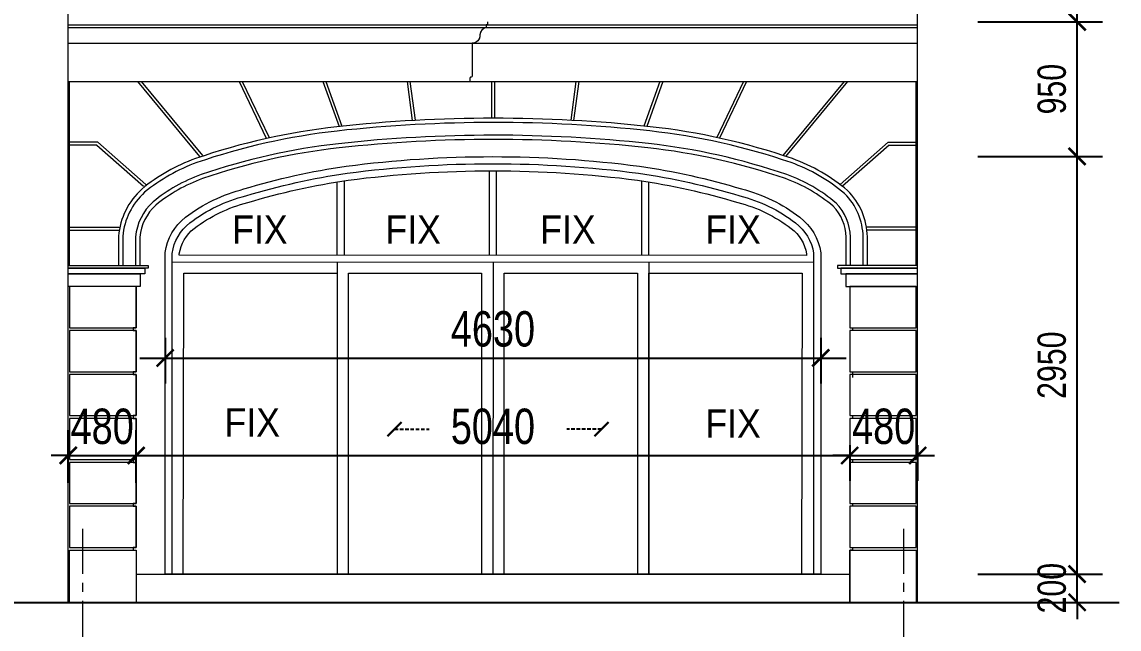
# Model space of a CAD drawing. Header units: millimetres. Extents: x -78046 to 260989, y -99288 to 158505.
# Drawn here: x 186997 to 194746, y 66559 to 70848 of the extents above; entities that cross this region are included whole.
import ezdxf

# ---------------------------------------------------------------- set-up
doc = ezdxf.new("R2010")
doc.units = ezdxf.units.MM
doc.header["$LTSCALE"] = 100
doc.header["$PDMODE"] = 98
doc.linetypes.add('CENTER', pattern=[50.8, 31.75, -6.35, 6.35, -6.35])
doc.linetypes.add('HIDDEN', pattern=[0.375, 0.25, -0.125])
doc.layers.get('Defpoints').update_dxf_attribs({"lineweight": 13})
for name, color, linetype, lineweight in [('-CENTER', 143, 'CENTER', 13), ('-DIM', 9, 'Continuous', 13), ('-DOOR', 137, 'Continuous', 9), ('-HATCH', 8, 'Continuous', 5), ('-HIDE', 3, 'HIDDEN', 13), ('-LINE1', 7, 'Continuous', 18), ('-TEXT', 7, 'Continuous', 15)]:
    doc.layers.add(name, color=color, linetype=linetype, lineweight=lineweight)
doc.styles.add('AVANH', font='VHAVAN_2.TTF', dxfattribs={"width": 0.8})
doc.styles.add('X-5M-DH-TUM1$0$AVANTH', font='arial.ttf', dxfattribs={"width": 0.9})
doc.dimstyles.new('C_100A3', dxfattribs={"dimscale": 100, "dimtxt": 2.5, "dimasz": 1.2, "dimexe": 1.8, "dimexo": 0, "dimgap": 0.75, "dimtad": 1, "dimdec": 0, "dimzin": 0, "dimdsep": 46, "dimtxsty": 'AVANH', "dimblk": 'ARCHTICK', "dimcen": 0, "dimdle": 1.8, "dimclrd": 256, "dimclre": 256, "dimclrt": 7, "dimadec": 0, "dimazin": 0, "dimtfac": 0.0001, "dimtdec": 0, "dimtix": 1, "dimtmove": 2, "dimatfit": 3, "dimldrblk": 'ARCHTICK', "dimfxl": 1.8, "dimtolj": 1, "dimtzin": 0, "dimarcsym": 0})

# ---------------------------------------------------------------- blocks, each defined once
blk = doc.blocks.new('_ARCHTICK')
at = {"const_width": 0.15}
blk.add_lwpolyline([(-0.5, -0.5), (0.5, 0.5)], dxfattribs=at)
blk = doc.blocks.new('*D117')
at = {"layer": 'Defpoints', "lineweight": -2, "transparency": 16777216}
for p, q in [((187323.8, 67591.5), (187323.8, 67965.4)), ((187803.8, 67591.5), (187803.8, 67965.4)), ((187323.8, 67785.4), (187203.8, 67785.4)), ((187323.8, 67785.4), (187803.8, 67785.4)), ((187803.8, 67785.4), (187923.8, 67785.4))]:
    blk.add_line(p, q, dxfattribs=at)
at = {"layer": 'Defpoints', "color": 0, "transparency": 16777216}
for p in [(187803.8, 67785.4), (187323.8, 67591.5), (187803.8, 67591.5)]:
    blk.add_point(p, dxfattribs=at)
at = {"layer": 'Defpoints', "lineweight": -2, "transparency": 16777216, "xscale": 120, "yscale": 120, "zscale": 120}
blk.add_blockref('_ARCHTICK', (187323.8, 67785.4), dxfattribs=at)
at = {"layer": 'Defpoints', "lineweight": -2, "transparency": 16777216, "xscale": 120, "yscale": 120, "zscale": 120, "rotation": 180}
blk.add_blockref('_ARCHTICK', (187803.8, 67785.4), dxfattribs=at)
at = {"layer": 'Defpoints', "color": 7, "transparency": 16777216, "insert": (187563.8, 67989.7), "char_height": 250, "attachment_point": 5, "style": 'AVANH'}
blk.add_mtext('\\A1;480', dxfattribs=at)
blk = doc.blocks.new('*D118')
at = {"layer": 'Defpoints', "lineweight": -2, "transparency": 16777216}
for p, q in [((187803.8, 67591.5), (187803.8, 67965.4)), ((192843.8, 67859.3), (192843.8, 67605.4)), ((187623.8, 67785.4), (193023.8, 67785.4))]:
    blk.add_line(p, q, dxfattribs=at)
at = {"layer": 'Defpoints', "color": 0, "transparency": 16777216}
for p in [(192843.8, 67859.3), (192843.8, 67785.4), (187803.8, 67591.5)]:
    blk.add_point(p, dxfattribs=at)
at = {"layer": 'Defpoints', "lineweight": -2, "transparency": 16777216, "xscale": 120, "yscale": 120, "zscale": 120, "rotation": 180}
blk.add_blockref('_ARCHTICK', (187803.8, 67785.4), dxfattribs=at)
at = {"layer": 'Defpoints', "lineweight": -2, "transparency": 16777216, "xscale": 120, "yscale": 120, "zscale": 120}
blk.add_blockref('_ARCHTICK', (192843.8, 67785.4), dxfattribs=at)
at = {"layer": 'Defpoints', "color": 7, "transparency": 16777216, "insert": (190323.8, 67989.7), "char_height": 250, "attachment_point": 5, "style": 'AVANH'}
blk.add_mtext('\\A1;5040', dxfattribs=at)
blk = doc.blocks.new('*D119')
at = {"layer": 'Defpoints', "lineweight": -2, "transparency": 16777216}
for p, q in [((192843.8, 67859.3), (192843.8, 67605.4)), ((193323.8, 67859.3), (193323.8, 67605.4)), ((192843.8, 67785.4), (192723.8, 67785.4)), ((192843.8, 67785.4), (193323.8, 67785.4)), ((193323.8, 67785.4), (193443.8, 67785.4))]:
    blk.add_line(p, q, dxfattribs=at)
at = {"layer": 'Defpoints', "color": 0, "transparency": 16777216}
for p in [(192843.8, 67859.3), (193323.8, 67859.3), (193323.8, 67785.4)]:
    blk.add_point(p, dxfattribs=at)
at = {"layer": 'Defpoints', "lineweight": -2, "transparency": 16777216, "xscale": 120, "yscale": 120, "zscale": 120}
blk.add_blockref('_ARCHTICK', (192843.8, 67785.4), dxfattribs=at)
at = {"layer": 'Defpoints', "lineweight": -2, "transparency": 16777216, "xscale": 120, "yscale": 120, "zscale": 120, "rotation": 180}
blk.add_blockref('_ARCHTICK', (193323.8, 67785.4), dxfattribs=at)
at = {"layer": 'Defpoints', "color": 7, "transparency": 16777216, "insert": (193083.8, 67989.7), "char_height": 250, "attachment_point": 5, "style": 'AVANH'}
blk.add_mtext('\\A1;480', dxfattribs=at)
blk = doc.blocks.new('*D120')
at = {"layer": 'Defpoints', "lineweight": -2, "transparency": 16777216}
for p, q in [((188008.6, 68617.4), (188008.6, 68293.9)), ((192639.1, 68617.4), (192639.1, 68293.9)), ((187828.6, 68473.9), (192819.1, 68473.9))]:
    blk.add_line(p, q, dxfattribs=at)
at = {"layer": 'Defpoints', "color": 0, "transparency": 16777216}
for p in [(188008.6, 68617.4), (192639.1, 68617.4), (192639.1, 68473.9)]:
    blk.add_point(p, dxfattribs=at)
at = {"layer": 'Defpoints', "lineweight": -2, "transparency": 16777216, "xscale": 120, "yscale": 120, "zscale": 120, "rotation": 180}
blk.add_blockref('_ARCHTICK', (188008.6, 68473.9), dxfattribs=at)
at = {"layer": 'Defpoints', "lineweight": -2, "transparency": 16777216, "xscale": 120, "yscale": 120, "zscale": 120}
blk.add_blockref('_ARCHTICK', (192639.1, 68473.9), dxfattribs=at)
at = {"layer": 'Defpoints', "color": 7, "transparency": 16777216, "insert": (190323.9, 68678.2), "char_height": 250, "attachment_point": 5, "style": 'AVANH'}
blk.add_mtext('\\A1;4630', dxfattribs=at)
blk = doc.blocks.new('*D450')
at = {"layer": '-DIM', "lineweight": -2, "transparency": 16777216}
for p, q in [((194450.4, 66948), (194450.4, 67068)), ((193749.5, 66948), (194630.4, 66948)), ((194450.4, 66748), (194450.4, 66948)), ((193749.5, 66748), (194630.4, 66748)), ((194450.4, 66748), (194450.4, 66628))]:
    blk.add_line(p, q, dxfattribs=at)
at = {"layer": 'Defpoints', "color": 0, "transparency": 16777216}
for p in [(193749.5, 66948), (194450.4, 66948), (193749.5, 66748)]:
    blk.add_point(p, dxfattribs=at)
at = {"layer": '-DIM', "lineweight": -2, "transparency": 16777216, "xscale": 120, "yscale": 120, "zscale": 120}
for p, rotation in [((194450.4, 66948), 270), ((194450.4, 66748), 90)]:
    blk.add_blockref('_ARCHTICK', p, dxfattribs=dict(at, rotation=rotation))
at = {"layer": '-DIM', "color": 7, "transparency": 16777216, "insert": (194271.9, 66848), "char_height": 200, "attachment_point": 5, "rotation": 90, "style": 'AVANH'}
blk.add_mtext('\\A1;200', dxfattribs=at)
blk = doc.blocks.new('*D451')
at = {"layer": '-DIM', "lineweight": -2, "transparency": 16777216}
for p, q in [((194450.4, 66768), (194450.4, 70078.5)), ((193749.5, 69898.5), (194630.4, 69898.5)), ((193749.5, 66948), (194630.4, 66948))]:
    blk.add_line(p, q, dxfattribs=at)
at = {"layer": 'Defpoints', "color": 0, "transparency": 16777216}
for p in [(193749.5, 69898.5), (194450.4, 69898.5), (193749.5, 66948)]:
    blk.add_point(p, dxfattribs=at)
at = {"layer": '-DIM', "lineweight": -2, "transparency": 16777216, "xscale": 120, "yscale": 120, "zscale": 120}
for p, rotation in [((194450.4, 69898.5), 90), ((194450.4, 66948), 270)]:
    blk.add_blockref('_ARCHTICK', p, dxfattribs=dict(at, rotation=rotation))
at = {"layer": '-DIM', "color": 7, "transparency": 16777216, "insert": (194271.9, 68423.2), "char_height": 200, "attachment_point": 5, "rotation": 90, "style": 'AVANH'}
blk.add_mtext('\\A1;2950', dxfattribs=at)
blk = doc.blocks.new('*D452')
at = {"layer": '-DIM', "lineweight": -2, "transparency": 16777216}
for p, q in [((194450.4, 69718.5), (194450.4, 71028.1)), ((193749.5, 70848.1), (194630.4, 70848.1)), ((193749.5, 69898.5), (194630.4, 69898.5))]:
    blk.add_line(p, q, dxfattribs=at)
at = {"layer": 'Defpoints', "color": 0, "transparency": 16777216}
for p in [(193749.5, 70848.1), (194450.4, 70848.1), (193749.5, 69898.5)]:
    blk.add_point(p, dxfattribs=at)
at = {"layer": '-DIM', "lineweight": -2, "transparency": 16777216, "xscale": 120, "yscale": 120, "zscale": 120}
for p, rotation in [((194450.4, 70848.1), 90), ((194450.4, 69898.5), 270)]:
    blk.add_blockref('_ARCHTICK', p, dxfattribs=dict(at, rotation=rotation))
at = {"layer": '-DIM', "color": 7, "transparency": 16777216, "insert": (194271.9, 70373.3), "char_height": 200, "attachment_point": 5, "rotation": 90, "style": 'AVANH'}
blk.add_mtext('\\A1;950', dxfattribs=at)
blk = doc.blocks.new('*D453')
at = {"layer": '-DIM', "lineweight": -2, "transparency": 16777216}
for p, q in [((194450.4, 70668.1), (194450.4, 71827.9)), ((193749.5, 71647.9), (194630.4, 71647.9)), ((193749.5, 70848.1), (194630.4, 70848.1))]:
    blk.add_line(p, q, dxfattribs=at)
at = {"layer": 'Defpoints', "color": 0, "transparency": 16777216}
for p in [(193749.5, 71647.9), (194450.4, 71647.9), (193749.5, 70848.1)]:
    blk.add_point(p, dxfattribs=at)
at = {"layer": '-DIM', "lineweight": -2, "transparency": 16777216, "xscale": 120, "yscale": 120, "zscale": 120}
for p, rotation in [((194450.4, 71647.9), 90), ((194450.4, 70848.1), 270)]:
    blk.add_blockref('_ARCHTICK', p, dxfattribs=dict(at, rotation=rotation))
at = {"layer": '-DIM', "color": 7, "transparency": 16777216, "insert": (194271.9, 71248), "char_height": 200, "attachment_point": 5, "rotation": 90, "style": 'AVANH'}
blk.add_mtext('\\A1;800', dxfattribs=at)

msp = doc.modelspace()

# ---------------------------------------------------------------- linework, layer by layer
at = {"layer": '-CENTER', "ltscale": 0.1}
for p, q in [((187423.8, 67267.5), (187423.8, 65591.5)), ((193223.6, 67267.5), (193223.6, 65591.5))]:
    msp.add_line(p, q, dxfattribs=at)
at = {"layer": '-DOOR', "lineweight": 9}
for p, q in [((190298.5, 69198.5), (190298.5, 69796.4)), ((190348.5, 69198.4), (190348.5, 69796.4)), ((189224.3, 69198.4), (189224.3, 69718.3)), ((189274.3, 69198.5), (189274.3, 69726.1)), ((191374.9, 69198.5), (191374.9, 69725.6)), ((191424.9, 69198.4), (191424.9, 69717.7)), ((192589.1, 69148), (188058.6, 69150))]:
    msp.add_line(p, q, dxfattribs=at)
msp.add_lwpolyline([(188008.8, 69218.3, -0.198195), (188152.8, 69468.3, -0.101882), (188565.3, 69668.3, -0.037614), (189287.7, 69829.2, -0.064973), (191358, 69829.2, -0.037612), (192080.4, 69668.3, -0.103998), (192490.9, 69468.3, -0.197282), (192639.1, 69217.3), (192639.1, 66948), (188008.6, 66948), (188008.6, 69218.3)], format="xyb", dxfattribs=at)
for points in [[(188058.6, 69213.4, -0.196881), (188183.3, 69428.7, -0.102124), (188578.7, 69620.1, -0.037654), (189294.6, 69779.7, -0.06495), (191351.2, 69779.7, -0.037657), (192067.1, 69620.1, -0.104304), (192460.3, 69428.7, -0.194661), (192589.1, 69213.9), (192589.1, 66948), (188058.6, 66948)], [(188108.6, 69209.8, -0.19383), (188213.9, 69389.1, -0.102384), (188592.1, 69571.9, -0.037696), (189301.4, 69730.1, -0.064927), (191344.3, 69730.1, -0.037703), (192053.8, 69571.9, -0.104636), (192429.7, 69389.2, -0.191341), (192539.1, 69210.3), (192539.1, 69197.5), (188108.6, 69199.4)]]:
    msp.add_lwpolyline(points, format="xyb", close=True, dxfattribs=at)
for points in [[(189224.3, 69148.7), (189224.1, 66948.2)], [(190324.4, 69148.5), (190324.2, 66948)], [(191424.9, 69148.3), (191424.7, 66947.8)]]:
    msp.add_lwpolyline(points, dxfattribs=at)
for points in [[(188140.8, 69073), (189224.3, 69073), (189224.1, 66948), (188135.7, 66948)], [(189304.7, 69073.2), (190242.9, 69073), (190242.9, 66948), (189304.7, 66948.2)], [(190404.2, 69073), (191344.1, 69072.8), (191344.1, 66947.8), (190404.2, 66948)], [(191424.9, 69073), (192508.2, 69073), (192503.1, 66948), (191424.7, 66948)]]:
    msp.add_lwpolyline(points, close=True, dxfattribs=at)
at = {"layer": '-HATCH'}
for p, q in [((187323.8, 70828), (193323.8, 70828)), ((187323.8, 70808), (193323.8, 70808)), ((187323.8, 70698), (193323.8, 70698)), ((188253.8, 69898), (187816.2, 70428)), ((188273.8, 69904.7), (187841.2, 70428)), ((188532, 70428), (188722.3, 70027.1)), ((188553.7, 70428), (188742.2, 70031.4)), ((189122.9, 70428), (189237.1, 70110.5)), ((189143.9, 70428), (189257.3, 70112.6)), ((189717, 70428), (189754.3, 70152.4)), ((189737.1, 70428), (189774.4, 70153.4)), ((190313.8, 70428), (190313.8, 70167.9)), ((190333.8, 70428), (190333.8, 70167.9)), ((190910.5, 70428), (190873.2, 70153.4)), ((190930.6, 70428), (190893.2, 70152.4)), ((191503.7, 70428), (191390.2, 70112.6)), ((191524.7, 70428), (191410.5, 70110.5)), ((192093.9, 70428), (191905.4, 70031.4)), ((192115.6, 70428), (191925.2, 70027.1)), ((192373.7, 69904.7), (192806.3, 70428)), ((192393.8, 69898), (192831.4, 70428)), ((187532.4, 69998), (187334, 69998)), ((187524.9, 69978), (187334, 69978)), ((187524.9, 69978), (187855.7, 69687.2)), ((187532.4, 69998), (187871.8, 69699.7)), ((193115.1, 69998), (192775.7, 69699.7)), ((193122.7, 69978), (192791.8, 69687.2)), ((193115.1, 69998), (193314, 69998)), ((193122.7, 69978), (193314, 69978)), ((187334, 69398), (187684.9, 69398)), ((187334, 69378), (187682.1, 69378)), ((187783.8, 68687.7), (187783.8, 68667.7)), ((192863.8, 68687.7), (192863.8, 68667.7)), ((187783.8, 68377.3), (187783.8, 68357.3)), ((192863.8, 68377.3), (192863.8, 68357.3)), ((192863.8, 68357.3), (192863.8, 68337.3)), ((187783.8, 68067), (187783.8, 68047)), ((192863.8, 68067), (192863.8, 68047)), ((187783.8, 67756.7), (187783.8, 67736.7)), ((192863.8, 67756.7), (192863.8, 67736.7)), ((187783.8, 67446.3), (187783.8, 67426.3)), ((192863.8, 67446.3), (192863.8, 67426.3)), ((187783.8, 67136), (187783.8, 67116)), ((192863.8, 67136), (192863.8, 67116))]:
    msp.add_line(p, q, dxfattribs=at)
for points in [[(192938.8, 69128), (192938.8, 69329.1, 0.195732), (192808.2, 69635, 0.090438), (192429.4, 69854.3, 0.055416), (191431.5, 70078, 0.054558), (189223.8, 70077.4, 0.05525), (188232.4, 69854.3, 0.085008), (187863.9, 69645, 0.187409), (187708.8, 69333.9), (187708.8, 69128)], [(192848.8, 69128), (192848.8, 69328.3, 0.192786), (192747.2, 69568.7, 0.08952), (192399.6, 69769.4, 0.05538), (191421.7, 69988.6, 0.054555), (189233.7, 69987.9, 0.055208), (188262.4, 69769.4, 0.084345), (187922.8, 69576.9, 0.183314), (187798.8, 69329.6), (187798.8, 69128)]]:
    msp.add_lwpolyline(points, format="xyb", dxfattribs=at)
for points in [[(187333.8, 68687.7), (187803.8, 68687.7), (187803.8, 68978), (187333.8, 68978)], [(192843.8, 68687.7), (193313.8, 68687.7), (193313.8, 68978), (192843.8, 68978)], [(187333.8, 68377.3), (187803.8, 68377.3), (187803.8, 68667.7), (187333.8, 68667.7)], [(192843.8, 68377.3), (193313.8, 68377.3), (193313.8, 68667.7), (192843.8, 68667.7)], [(187333.8, 68067), (187803.8, 68067), (187803.8, 68357.3), (187333.8, 68357.3)], [(192843.8, 68067), (193313.8, 68067), (193313.8, 68357.3), (192843.8, 68357.3)], [(187333.8, 67756.7), (187803.8, 67756.7), (187803.8, 68047), (187333.8, 68047)], [(192843.8, 67756.7), (193313.8, 67756.7), (193313.8, 68047), (192843.8, 68047)], [(187333.8, 67446.3), (187803.8, 67446.3), (187803.8, 67736.7), (187333.8, 67736.7)], [(192843.8, 67446.3), (193313.8, 67446.3), (193313.8, 67736.7), (192843.8, 67736.7)], [(187333.8, 67136), (187803.8, 67136), (187803.8, 67426.3), (187333.8, 67426.3)], [(192843.8, 67136), (193313.8, 67136), (193313.8, 67426.3), (192843.8, 67426.3)], [(187333.8, 67116), (187803.8, 67116), (187803.8, 66748), (187333.8, 66748)], [(192843.8, 67116), (193313.8, 67116), (193313.8, 66748), (192843.8, 66748)]]:
    msp.add_lwpolyline(points, close=True, dxfattribs=at)
at = {"layer": '-LINE1', "color": 0, "lineweight": 20}
for p, q in [((193323.8, 66748), (193323.8, 81598)), ((187323.8, 66748), (187323.8, 81398)), ((190231.8, 70756.2), (190231.6, 70749.8)), ((190232.1, 70759.4), (190231.8, 70756.2)), ((190232.5, 70762.6), (190232.1, 70759.4)), ((190233.2, 70765.7), (190232.5, 70762.6)), ((190234, 70768.8), (190233.2, 70765.7)), ((190235, 70771.9), (190234, 70768.8)), ((190236.2, 70774.8), (190235, 70771.9)), ((190237.5, 70777.8), (190236.2, 70774.8)), ((190239, 70780.6), (190237.5, 70777.8)), ((190240.6, 70783.3), (190239, 70780.6)), ((190242.5, 70786), (190240.6, 70783.3)), ((190244.4, 70788.5), (190242.5, 70786)), ((190246.5, 70790.9), (190244.4, 70788.5)), ((190248.7, 70793.2), (190246.5, 70790.9)), ((190221, 70720), (190219, 70717.5)), ((190222.8, 70722.6), (190221, 70720)), ((190224.5, 70725.4), (190222.8, 70722.6)), ((190226, 70728.2), (190224.5, 70725.4)), ((190227.3, 70731.1), (190226, 70728.2)), ((190228.5, 70734.1), (190227.3, 70731.1)), ((190229.5, 70737.2), (190228.5, 70734.1)), ((190230.3, 70740.3), (190229.5, 70737.2)), ((190230.9, 70743.4), (190230.3, 70740.3)), ((190231.4, 70746.6), (190230.9, 70743.4)), ((190231.6, 70749.8), (190231.4, 70746.6)), ((187323.8, 70428), (193323.8, 70428)), ((187334, 69128), (187334, 70428)), ((193314, 69128), (193314, 70428)), ((193314, 69398), (192962.7, 69398)), ((193314, 69378), (192965.5, 69378)), ((187803.8, 66948), (192843.8, 66948)), ((187323.8, 66748), (193323.8, 66748))]:
    msp.add_line(p, q, dxfattribs=at)
for points in [[(190285.7, 70848), (190285.7, 70828), (190276.7, 70828), (190276.7, 70808, 0.352281), (190231.8, 70753.8, -0.425458), (190176.7, 70698), (190176.7, 70465.5)], [(190176.7, 70465.5, -0.402161), (190169.2, 70457.9, 0.417348), (190161.7, 70450.5), (190161.7, 70428)], [(192968.8, 69128), (192968.8, 69329.3, 0.196505), (192828.5, 69657.1, 0.090704), (192439.4, 69882.6, 0.055428), (191434.8, 70107.8, 0.054559), (189220.5, 70107.2, 0.055264), (188222.4, 69882.6, 0.085203), (187844.3, 69667.7, 0.188517), (187678.8, 69335.3), (187678.8, 69128)], [(192818.8, 69128), (192818.8, 69328, 0.191513), (192726.8, 69546.7, 0.089166), (192389.6, 69741.1, 0.055367), (191418.4, 69958.7, 0.054554), (189237, 69958.1, 0.055193), (188272.3, 69741.1, 0.084092), (187942.4, 69554.2, 0.181605), (187828.8, 69328), (187828.8, 69128)]]:
    msp.add_lwpolyline(points, format="xyb", dxfattribs=at)
for points in [[(187888.8, 69108), (187323.8, 69108), (187323.8, 69128), (187888.8, 69128)], [(192758.8, 69108), (193323.8, 69108), (193323.8, 69128), (192758.8, 69128)], [(187866, 69068), (187323.8, 69068), (187323.8, 69108), (187866, 69108)], [(187831.8, 68978), (187323.8, 68978), (187323.8, 69068), (187831.8, 69068)], [(192781.6, 69068), (193323.8, 69068), (193323.8, 69108), (192781.6, 69108)], [(192815.8, 68978), (193323.8, 68978), (193323.8, 69068), (192815.8, 69068)]]:
    msp.add_lwpolyline(points, close=True, dxfattribs=at)
for points in [[(187831.8, 69068), (187831.8, 68978), (187803.8, 68978), (187803.8, 68687.7), (187783.8, 68687.7), (187783.8, 68667.7), (187803.8, 68667.7), (187803.8, 68377.3), (187783.8, 68377.3), (187783.8, 68357.3), (187803.8, 68357.3), (187803.8, 68067), (187783.8, 68067), (187783.8, 68047), (187803.8, 68047), (187803.8, 67756.7), (187783.8, 67756.7), (187783.8, 67736.7), (187803.8, 67736.7), (187803.8, 67446.3), (187783.8, 67446.3), (187783.8, 67426.3), (187803.8, 67426.3), (187803.8, 67136), (187783.8, 67136), (187783.8, 67116), (187803.8, 67116), (187803.8, 66748)], [(192815.8, 69068), (192815.8, 68978), (192843.8, 68978), (192843.8, 68687.7), (192863.8, 68687.7), (192863.8, 68667.7), (192843.8, 68667.7), (192843.8, 68377.3), (192863.8, 68377.3), (192863.8, 68357.3), (192843.8, 68357.3), (192843.8, 68067), (192863.8, 68067), (192863.8, 68047), (192843.8, 68047), (192843.8, 67756.7), (192863.8, 67756.7), (192863.8, 67736.7), (192843.8, 67736.7), (192843.8, 67446.3), (192863.8, 67446.3), (192863.8, 67426.3), (192843.8, 67426.3), (192843.8, 67136), (192863.8, 67136), (192863.8, 67116), (192843.8, 67116), (192843.8, 66748)]]:
    msp.add_lwpolyline(points, dxfattribs=at)
at = {"color": 2}
msp.add_line((183430.7, 66748), (194746.4, 66748), dxfattribs=at)

# ---------------------------------------------------------------- texts
at = {"layer": '-TEXT', "color": 2, "style": 'X-5M-DH-TUM1$0$AVANTH', "width": 0.9}
for p in [(188482.2, 69281.4), (189565.1, 69281.4), (190657.8, 69281.4), (191824.3, 69281.4), (188428.3, 67919.3), (191824.3, 67911.1)]:
    msp.add_text('FIX', height=200, dxfattribs=at).set_placement(p)

# ---------------------------------------------------------------- dimensions: what is measured, and where the dimension line sits
at = {"layer": '-DIM'}
for base, p1, p2, picture, middle in [((194450.4, 71647.9), (193749.5, 70848.1), (193749.5, 71647.9), '*D453', (194271.9, 71248)), ((194450.4, 70848.1), (193749.5, 69898.5), (193749.5, 70848.1), '*D452', (194271.9, 70373.3)), ((194450.3577, 69898.4576), (193749.5495, 66947.9885), (193749.5495, 69898.4576), '*D451', (194271.9209, 68423.223)), ((194450.4, 66948), (193749.5, 66748), (193749.5, 66948), '*D450', (194271.9, 66848))]:
    dim = msp.add_linear_dim(base=base, p1=p1, p2=p2, angle=90, dimstyle='C_100A3', override={"dimtxt": 2}, dxfattribs=at)
    dim.commit()
    dim.dimension.update_dxf_attribs({"geometry": picture, "text_midpoint": middle})
at = {"layer": 'Defpoints', "color": 2}
for base, p1, p2, picture, middle in [((192639.0978, 68473.942), (188008.6239, 68617.3511), (192639.0978, 68617.3511), '*D120', (190323.8609, 68678.2381)), ((187803.8, 67785.4), (187323.8, 67591.5), (187803.8, 67591.5), '*D117', (187563.8, 67989.7)), ((192843.8, 67785.4), (187803.8, 67591.5), (192843.8, 67859.3), '*D118', (190323.8, 67989.7)), ((193323.8, 67785.4), (192843.8, 67859.3), (193323.8, 67859.3), '*D119', (193083.8, 67989.7))]:
    dim = msp.add_linear_dim(base=base, p1=p1, p2=p2, dimstyle='C_100A3', dxfattribs=at)
    dim.commit()
    dim.dimension.update_dxf_attribs({"geometry": picture, "text_midpoint": middle})

# ---------------------------------------------------------------- leaders
at = {"layer": '-HIDE', "color": 2}
for points in [[(189628.8, 67971), (189872.9, 67971)], [(191090, 67971), (190845.9, 67971)]]:
    msp.add_leader(points, dimstyle='C_100A3', override={"dimasz": 1, "dimgap": 0.75, "dimtad": 0}, dxfattribs=at)

doc.saveas('drawing.dxf')
